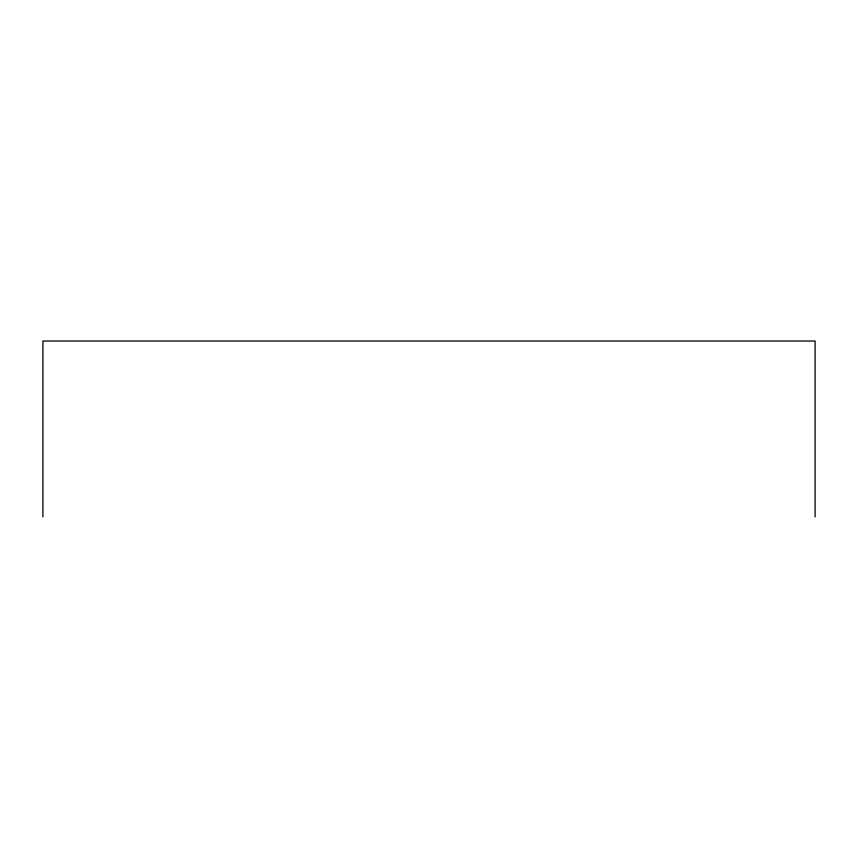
<?xml version="1.0" encoding="UTF-8"?>
<svg xmlns="http://www.w3.org/2000/svg" width="858" height="858" viewBox="0 0 858 858"><rect width="100%" height="100%" fill="white"/><g stroke="black" fill="none" stroke-linecap="round" stroke-linejoin="round"><path stroke-width="1.29" d="M815.1 516.956L815.1 341.044L42.9 341.044L42.9 516.956"/></g></svg>
